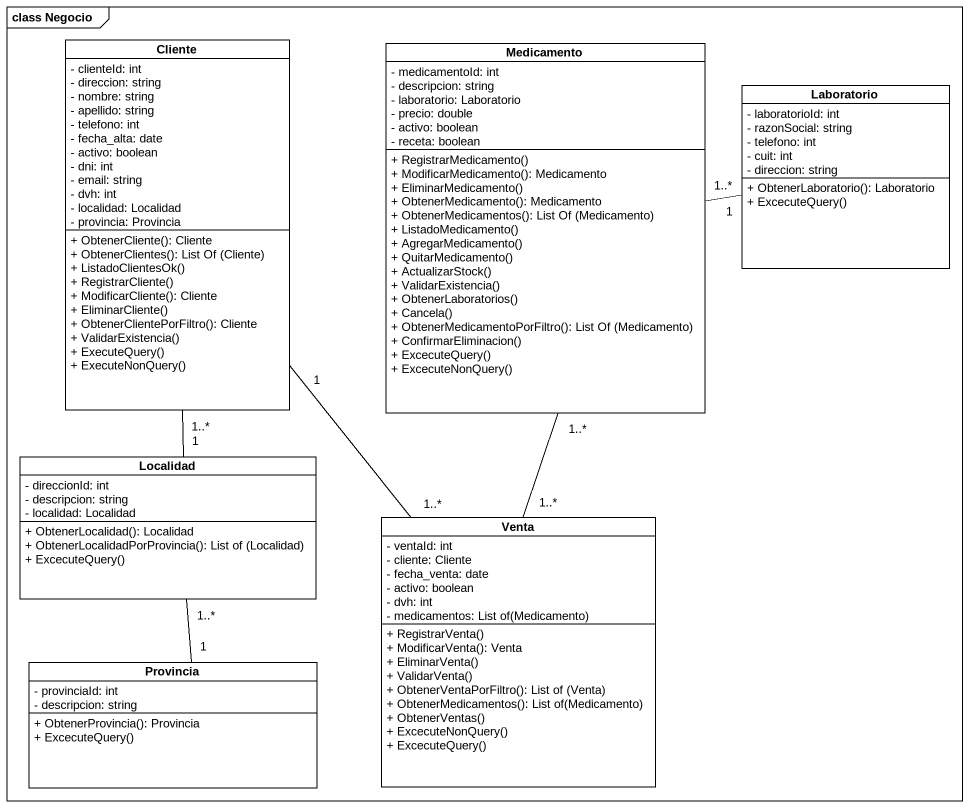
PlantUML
@startuml
mainframe class Negocio
hide circle
hide empty members
skinparam classAttributeIconSize 0
class Cliente {
  - clienteId: int
  - direccion: string
  - nombre: string
  - apellido: string
  - telefono: int
  - fecha_alta: date
  - activo: boolean
  - dni: int
  - email: string
  - dvh: int
  - localidad: Localidad
  - provincia: Provincia
  + ObtenerCliente(): Cliente
  + ObtenerClientes(): List Of (Cliente)
  + ListadoClientesOk()
  + RegistrarCliente()
  + ModificarCliente(): Cliente
  + EliminarCliente()
  + ObtenerClientePorFiltro(): Cliente
  + ValidarExistencia()
  + ExecuteQuery()
  + ExecuteNonQuery()
}
class Medicamento {
  - medicamentoId: int
  - descripcion: string
  - laboratorio: Laboratorio
  - precio: double
  - activo: boolean
  - receta: boolean
  + RegistrarMedicamento()
  + ModificarMedicamento(): Medicamento
  + EliminarMedicamento()
  + ObtenerMedicamento(): Medicamento
  + ObtenerMedicamentos(): List Of (Medicamento)
  + ListadoMedicamento()
  + AgregarMedicamento()
  + QuitarMedicamento()
  + ActualizarStock()
  + ValidarExistencia()
  + ObtenerLaboratorios()
  + Cancela()
  + ObtenerMedicamentoPorFiltro(): List Of (Medicamento)
  + ConfirmarEliminacion()
  + ExcecuteQuery()
  + ExcecuteNonQuery()
}
class Laboratorio {
  - laboratorioId: int
  - razonSocial: string
  - telefono: int
  - cuit: int
  - direccion: string
  + ObtenerLaboratorio(): Laboratorio
  + ExcecuteQuery()
}
class Localidad {
  - direccionId: int
  - descripcion: string
  - localidad: Localidad
  + ObtenerLocalidad(): Localidad
  + ObtenerLocalidadPorProvincia(): List of (Localidad)
  + ExcecuteQuery()
}
class Venta {
  - ventaId: int
  - cliente: Cliente
  - fecha_venta: date
  - activo: boolean
  - dvh: int
  {field} - medicamentos: List of(Medicamento)
  + RegistrarVenta()
  + ModificarVenta(): Venta
  + EliminarVenta()
  + ValidarVenta()
  + ObtenerVentaPorFiltro(): List of (Venta)
  + ObtenerMedicamentos(): List of(Medicamento)
  + ObtenerVentas()
  + ExcecuteNonQuery()
  + ExcecuteQuery()
}
class Provincia {
  - provinciaId: int
  - descripcion: string
  + ObtenerProvincia(): Provincia
  + ExcecuteQuery()
}
Cliente "1..*" -- "1" Localidad
Cliente "1" -- "1..*" Venta
Medicamento "1..*" -right- "1" Laboratorio
Medicamento "1..*" -- "1..*" Venta
Localidad "1..*" -- "1" Provincia
@enduml
